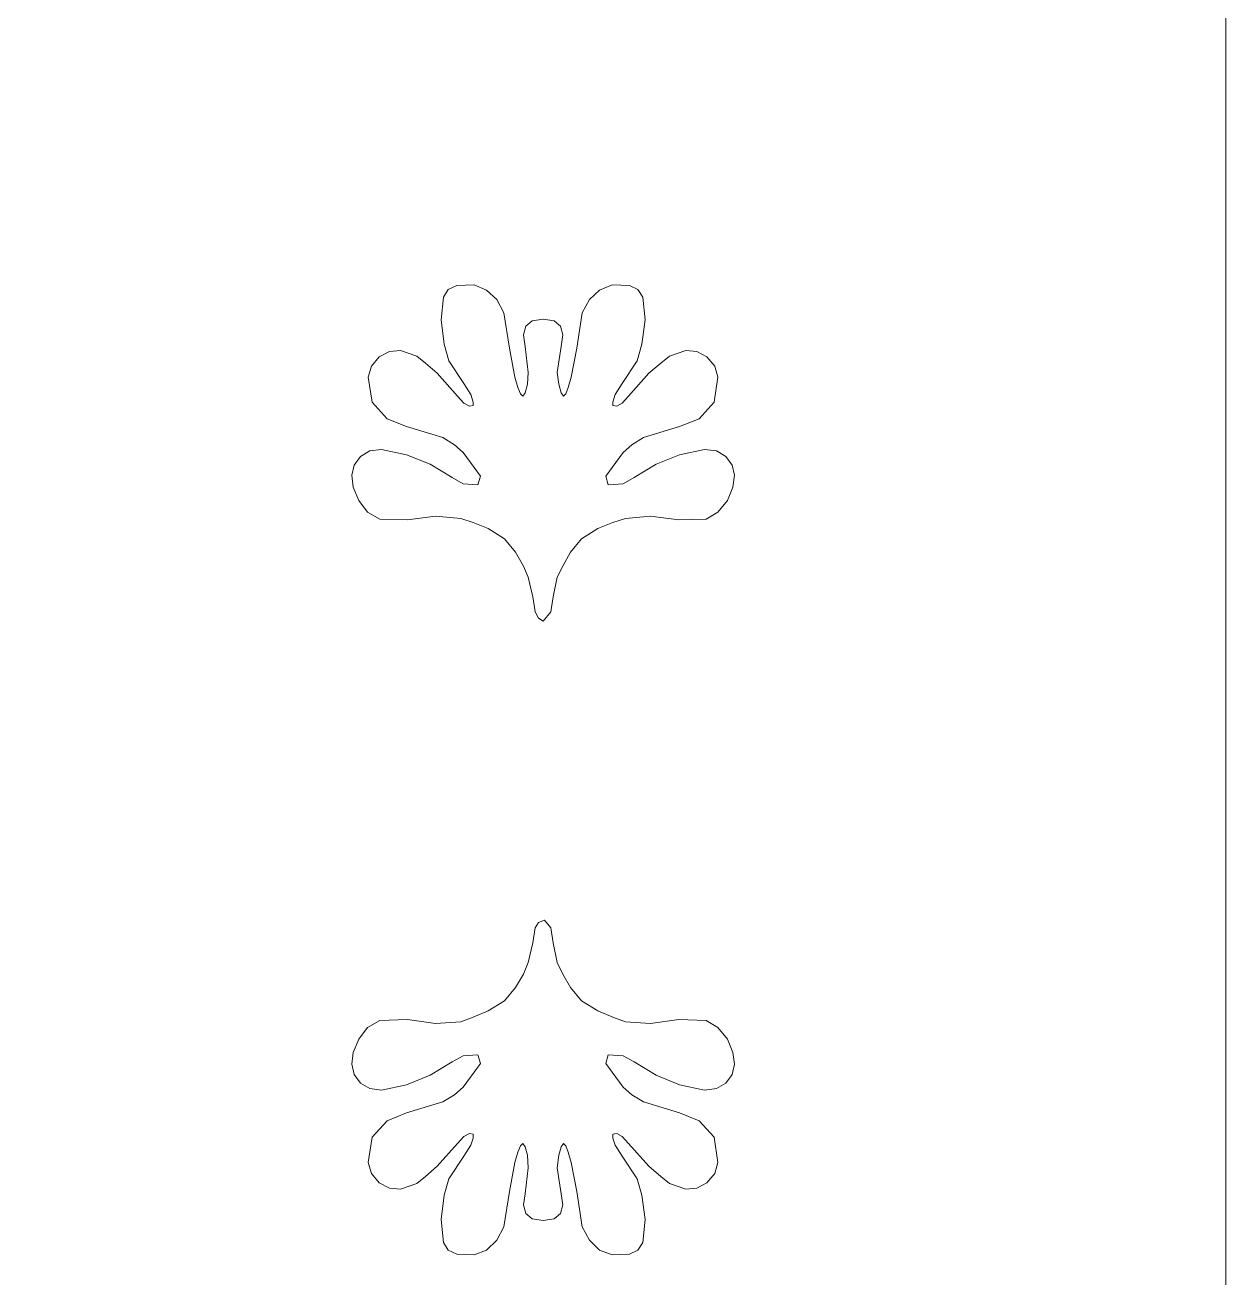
# Model space of a CAD drawing. Header units: centimetres. Extents: x -9.4 to 9.3, y -6 to 11.1.
# Drawn here: x -4.938 to -0.466, y -2.087 to 2.579 of the extents above; entities that cross this region are included whole.
import ezdxf

# ---------------------------------------------------------------- set-up
doc = ezdxf.new("R2010")
doc.units = ezdxf.units.CM
doc.header["$MEASUREMENT"] = 0

msp = doc.modelspace()

# ---------------------------------------------------------------- linework, layer by layer
at = {"lineweight": 9}
for points, knots in [([(-9.4097, -5.99235), (-9.4097, -5.99235), (-9.4097, 11.14986), (-9.4097, 11.14986), (-9.4097, 11.14986), (-9.4097, 11.14986), (-0.46596, 11.14986), (-0.46596, 11.14986), (-0.46596, 11.14986), (-0.46596, 11.14986), (-0.46596, -5.99235), (-0.46596, -5.99235), (-0.46596, -5.99235), (-0.46596, -5.99235), (-9.4097, -5.99235), (-9.4097, -5.99235)], [0, 0, 0, 0, 0.2, 0.2, 0.2, 0.2, 0.4, 0.4, 0.4, 0.4, 0.6, 0.6, 0.6, 0.6, 1, 1, 1, 1]), ([(-2.65832, 1.3287), (-2.65832, 1.3287), (-2.71383, 1.244), (-2.71383, 1.244), (-2.71383, 1.244), (-2.71383, 1.244), (-2.7401, 1.20311), (-2.7401, 1.20311), (-2.7401, 1.20311), (-2.7401, 1.20311), (-2.74886, 1.17391), (-2.74886, 1.17391), (-2.74886, 1.17391), (-2.74886, 1.17391), (-2.74886, 1.16222), (-2.74886, 1.16222), (-2.74886, 1.16222), (-2.74886, 1.16222), (-2.73427, 1.15928), (-2.73427, 1.15928), (-2.73427, 1.15928), (-2.73427, 1.15928), (-2.71383, 1.17097), (-2.71383, 1.17097), (-2.71383, 1.17097), (-2.71383, 1.17097), (-2.69045, 1.19724), (-2.69045, 1.19724), (-2.69045, 1.19724), (-2.69045, 1.19724), (-2.61454, 1.28195), (-2.61454, 1.28195), (-2.61454, 1.28195), (-2.61454, 1.28195), (-2.57072, 1.3199), (-2.57072, 1.3199), (-2.57072, 1.3199), (-2.57072, 1.3199), (-2.53859, 1.34622), (-2.53859, 1.34622), (-2.53859, 1.34622), (-2.53859, 1.34622), (-2.4773, 1.36666), (-2.4773, 1.36666), (-2.4773, 1.36666), (-2.4773, 1.36666), (-2.43641, 1.36373), (-2.43641, 1.36373), (-2.43641, 1.36373), (-2.43641, 1.36373), (-2.39841, 1.34328), (-2.39841, 1.34328), (-2.39841, 1.34328), (-2.39841, 1.34328), (-2.36921, 1.30826), (-2.36921, 1.30826), (-2.36921, 1.30826), (-2.36921, 1.30826), (-2.35753, 1.26733), (-2.35753, 1.26733), (-2.35753, 1.26733), (-2.35753, 1.26733), (-2.37215, 1.17391), (-2.37215, 1.17391), (-2.37215, 1.17391), (-2.37215, 1.17391), (-2.42761, 1.11257), (-2.42761, 1.11257), (-2.42761, 1.11257), (-2.42761, 1.11257), (-2.50064, 1.08333), (-2.50064, 1.08333), (-2.50064, 1.08333), (-2.50064, 1.08333), (-2.63499, 1.04244), (-2.63499, 1.04244), (-2.63499, 1.04244), (-2.63499, 1.04244), (-2.67877, 1.01618), (-2.67877, 1.01618), (-2.67877, 1.01618), (-2.67877, 1.01618), (-2.7109, 0.98698), (-2.7109, 0.98698), (-2.7109, 0.98698), (-2.7109, 0.98698), (-2.75179, 0.93147), (-2.75179, 0.93147), (-2.75179, 0.93147), (-2.75179, 0.93147), (-2.77517, 0.89933), (-2.77517, 0.89933), (-2.77517, 0.89933), (-2.77517, 0.89933), (-2.76641, 0.8672), (-2.76641, 0.8672), (-2.76641, 0.8672), (-2.76641, 0.8672), (-2.7109, 0.87014), (-2.7109, 0.87014), (-2.7109, 0.87014), (-2.7109, 0.87014), (-2.67001, 0.89351), (-2.67001, 0.89351), (-2.67001, 0.89351), (-2.67001, 0.89351), (-2.58823, 0.94315), (-2.58823, 0.94315), (-2.58823, 0.94315), (-2.58823, 0.94315), (-2.50064, 0.97822), (-2.50064, 0.97822), (-2.50064, 0.97822), (-2.50064, 0.97822), (-2.40721, 0.99866), (-2.40721, 0.99866), (-2.40721, 0.99866), (-2.40721, 0.99866), (-2.36339, 0.9928), (-2.36339, 0.9928), (-2.36339, 0.9928), (-2.36339, 0.9928), (-2.32833, 0.97236), (-2.32833, 0.97236), (-2.32833, 0.97236), (-2.32833, 0.97236), (-2.30499, 0.94022), (-2.30499, 0.94022), (-2.30499, 0.94022), (-2.30499, 0.94022), (-2.29624, 0.90227), (-2.29624, 0.90227), (-2.29624, 0.90227), (-2.29624, 0.90227), (-2.30206, 0.85845), (-2.30206, 0.85845), (-2.30206, 0.85845), (-2.30206, 0.85845), (-2.3225, 0.8088), (-2.3225, 0.8088), (-2.3225, 0.8088), (-2.3225, 0.8088), (-2.35753, 0.76498), (-2.35753, 0.76498), (-2.35753, 0.76498), (-2.35753, 0.76498), (-2.40135, 0.73871), (-2.40135, 0.73871), (-2.40135, 0.73871), (-2.40135, 0.73871), (-2.50357, 0.73578), (-2.50357, 0.73578), (-2.50357, 0.73578), (-2.50357, 0.73578), (-2.60868, 0.7504), (-2.60868, 0.7504), (-2.60868, 0.7504), (-2.60868, 0.7504), (-2.70214, 0.7416), (-2.70214, 0.7416), (-2.70214, 0.7416), (-2.70214, 0.7416), (-2.74886, 0.72702), (-2.74886, 0.72702), (-2.74886, 0.72702), (-2.74886, 0.72702), (-2.80437, 0.70365), (-2.80437, 0.70365), (-2.80437, 0.70365), (-2.80437, 0.70365), (-2.8657, 0.66569), (-2.8657, 0.66569), (-2.8657, 0.66569), (-2.8657, 0.66569), (-2.90659, 0.61605), (-2.90659, 0.61605), (-2.90659, 0.61605), (-2.90659, 0.61605), (-2.93579, 0.56347), (-2.93579, 0.56347), (-2.93579, 0.56347), (-2.93579, 0.56347), (-2.95623, 0.52258), (-2.95623, 0.52258), (-2.95623, 0.52258), (-2.95623, 0.52258), (-2.97081, 0.44956), (-2.97081, 0.44956), (-2.97081, 0.44956), (-2.97081, 0.44956), (-2.97956, 0.39405), (-2.97956, 0.39405), (-2.97956, 0.39405), (-2.97956, 0.39405), (-3.00876, 0.35903), (-3.00876, 0.35903), (-3.00876, 0.35903), (-3.00876, 0.35903), (-3.02632, 0.37067), (-3.02632, 0.37067), (-3.02632, 0.37067), (-3.02632, 0.37067), (-3.03796, 0.39405), (-3.03796, 0.39405), (-3.03796, 0.39405), (-3.03796, 0.39405), (-3.04672, 0.44956), (-3.04672, 0.44956), (-3.04672, 0.44956), (-3.04672, 0.44956), (-3.06427, 0.52258), (-3.06427, 0.52258), (-3.06427, 0.52258), (-3.06427, 0.52258), (-3.08179, 0.56347), (-3.08179, 0.56347), (-3.08179, 0.56347), (-3.08179, 0.56347), (-3.11099, 0.61605), (-3.11099, 0.61605), (-3.11099, 0.61605), (-3.11099, 0.61605), (-3.15187, 0.66569), (-3.15187, 0.66569), (-3.15187, 0.66569), (-3.15187, 0.66569), (-3.21321, 0.70365), (-3.21321, 0.70365), (-3.21321, 0.70365), (-3.21321, 0.70365), (-3.26867, 0.72702), (-3.26867, 0.72702), (-3.26867, 0.72702), (-3.26867, 0.72702), (-3.31543, 0.7416), (-3.31543, 0.7416), (-3.31543, 0.7416), (-3.31543, 0.7416), (-3.40885, 0.7504), (-3.40885, 0.7504), (-3.40885, 0.7504), (-3.40885, 0.7504), (-3.514, 0.73578), (-3.514, 0.73578), (-3.514, 0.73578), (-3.514, 0.73578), (-3.61618, 0.73871), (-3.61618, 0.73871), (-3.61618, 0.73871), (-3.61618, 0.73871), (-3.66294, 0.76498), (-3.66294, 0.76498), (-3.66294, 0.76498), (-3.66294, 0.76498), (-3.69507, 0.8088), (-3.69507, 0.8088), (-3.69507, 0.8088), (-3.69507, 0.8088), (-3.71547, 0.85845), (-3.71547, 0.85845), (-3.71547, 0.85845), (-3.71547, 0.85845), (-3.72134, 0.90227), (-3.72134, 0.90227), (-3.72134, 0.90227), (-3.72134, 0.90227), (-3.71258, 0.94022), (-3.71258, 0.94022), (-3.71258, 0.94022), (-3.71258, 0.94022), (-3.6892, 0.97236), (-3.6892, 0.97236), (-3.6892, 0.97236), (-3.6892, 0.97236), (-3.65418, 0.9928), (-3.65418, 0.9928), (-3.65418, 0.9928), (-3.65418, 0.9928), (-3.61036, 0.99866), (-3.61036, 0.99866), (-3.61036, 0.99866), (-3.61036, 0.99866), (-3.51689, 0.97822), (-3.51689, 0.97822), (-3.51689, 0.97822), (-3.51689, 0.97822), (-3.42929, 0.94315), (-3.42929, 0.94315), (-3.42929, 0.94315), (-3.42929, 0.94315), (-3.34752, 0.89351), (-3.34752, 0.89351), (-3.34752, 0.89351), (-3.34752, 0.89351), (-3.30663, 0.87014), (-3.30663, 0.87014), (-3.30663, 0.87014), (-3.30663, 0.87014), (-3.25116, 0.8672), (-3.25116, 0.8672), (-3.25116, 0.8672), (-3.25116, 0.8672), (-3.24241, 0.89933), (-3.24241, 0.89933), (-3.24241, 0.89933), (-3.24241, 0.89933), (-3.26578, 0.93147), (-3.26578, 0.93147), (-3.26578, 0.93147), (-3.26578, 0.93147), (-3.30663, 0.98698), (-3.30663, 0.98698), (-3.30663, 0.98698), (-3.30663, 0.98698), (-3.33876, 1.01618), (-3.33876, 1.01618), (-3.33876, 1.01618), (-3.33876, 1.01618), (-3.38258, 1.04244), (-3.38258, 1.04244), (-3.38258, 1.04244), (-3.38258, 1.04244), (-3.51689, 1.08333), (-3.51689, 1.08333), (-3.51689, 1.08333), (-3.51689, 1.08333), (-3.58991, 1.11257), (-3.58991, 1.11257), (-3.58991, 1.11257), (-3.58991, 1.11257), (-3.64542, 1.17391), (-3.64542, 1.17391), (-3.64542, 1.17391), (-3.64542, 1.17391), (-3.66, 1.26733), (-3.66, 1.26733), (-3.66, 1.26733), (-3.66, 1.26733), (-3.64831, 1.30826), (-3.64831, 1.30826), (-3.64831, 1.30826), (-3.64831, 1.30826), (-3.61911, 1.34328), (-3.61911, 1.34328), (-3.61911, 1.34328), (-3.61911, 1.34328), (-3.58116, 1.36373), (-3.58116, 1.36373), (-3.58116, 1.36373), (-3.58116, 1.36373), (-3.54027, 1.36666), (-3.54027, 1.36666), (-3.54027, 1.36666), (-3.54027, 1.36666), (-3.47894, 1.34622), (-3.47894, 1.34622), (-3.47894, 1.34622), (-3.47894, 1.34622), (-3.4468, 1.3199), (-3.4468, 1.3199), (-3.4468, 1.3199), (-3.4468, 1.3199), (-3.40303, 1.28195), (-3.40303, 1.28195), (-3.40303, 1.28195), (-3.40303, 1.28195), (-3.32707, 1.19724), (-3.32707, 1.19724), (-3.32707, 1.19724), (-3.32707, 1.19724), (-3.30374, 1.17097), (-3.30374, 1.17097), (-3.30374, 1.17097), (-3.30374, 1.17097), (-3.28329, 1.15928), (-3.28329, 1.15928), (-3.28329, 1.15928), (-3.28329, 1.15928), (-3.26867, 1.16222), (-3.26867, 1.16222), (-3.26867, 1.16222), (-3.26867, 1.16222), (-3.26867, 1.17391), (-3.26867, 1.17391), (-3.26867, 1.17391), (-3.26867, 1.17391), (-3.27743, 1.20311), (-3.27743, 1.20311), (-3.27743, 1.20311), (-3.27743, 1.20311), (-3.30374, 1.244), (-3.30374, 1.244), (-3.30374, 1.244), (-3.30374, 1.244), (-3.35921, 1.3287), (-3.35921, 1.3287), (-3.35921, 1.3287), (-3.35921, 1.3287), (-3.37672, 1.39004), (-3.37672, 1.39004), (-3.37672, 1.39004), (-3.37672, 1.39004), (-3.38841, 1.48057), (-3.38841, 1.48057), (-3.38841, 1.48057), (-3.38841, 1.48057), (-3.37965, 1.56528), (-3.37965, 1.56528), (-3.37965, 1.56528), (-3.37965, 1.56528), (-3.36214, 1.59448), (-3.36214, 1.59448), (-3.36214, 1.59448), (-3.36214, 1.59448), (-3.33001, 1.60906), (-3.33001, 1.60906), (-3.33001, 1.60906), (-3.33001, 1.60906), (-3.26578, 1.61199), (-3.26578, 1.61199), (-3.26578, 1.61199), (-3.26578, 1.61199), (-3.21903, 1.59155), (-3.21903, 1.59155), (-3.21903, 1.59155), (-3.21903, 1.59155), (-3.18107, 1.55648), (-3.18107, 1.55648), (-3.18107, 1.55648), (-3.18107, 1.55648), (-3.15481, 1.50684), (-3.15481, 1.50684), (-3.15481, 1.50684), (-3.15481, 1.50684), (-3.13436, 1.37542), (-3.13436, 1.37542), (-3.13436, 1.37542), (-3.13436, 1.37542), (-3.11392, 1.26733), (-3.11392, 1.26733), (-3.11392, 1.26733), (-3.11392, 1.26733), (-3.10223, 1.22937), (-3.10223, 1.22937), (-3.10223, 1.22937), (-3.10223, 1.22937), (-3.09347, 1.206), (-3.09347, 1.206), (-3.09347, 1.206), (-3.09347, 1.206), (-3.08471, 1.19724), (-3.08471, 1.19724), (-3.08471, 1.19724), (-3.08471, 1.19724), (-3.07596, 1.20893), (-3.07596, 1.20893), (-3.07596, 1.20893), (-3.07596, 1.20893), (-3.06716, 1.24106), (-3.06716, 1.24106), (-3.06716, 1.24106), (-3.06716, 1.24106), (-3.06427, 1.28488), (-3.06427, 1.28488), (-3.06427, 1.28488), (-3.06427, 1.28488), (-3.07596, 1.38124), (-3.07596, 1.38124), (-3.07596, 1.38124), (-3.07596, 1.38124), (-3.08179, 1.42506), (-3.08179, 1.42506), (-3.08179, 1.42506), (-3.08179, 1.42506), (-3.07303, 1.45719), (-3.07303, 1.45719), (-3.07303, 1.45719), (-3.07303, 1.45719), (-3.04965, 1.47764), (-3.04965, 1.47764), (-3.04965, 1.47764), (-3.04965, 1.47764), (-3.00876, 1.4835), (-3.00876, 1.4835), (-3.00876, 1.4835), (-3.00876, 1.4835), (-2.96788, 1.47764), (-2.96788, 1.47764), (-2.96788, 1.47764), (-2.96788, 1.47764), (-2.94454, 1.45719), (-2.94454, 1.45719), (-2.94454, 1.45719), (-2.94454, 1.45719), (-2.93579, 1.42506), (-2.93579, 1.42506), (-2.93579, 1.42506), (-2.93579, 1.42506), (-2.94161, 1.38124), (-2.94161, 1.38124), (-2.94161, 1.38124), (-2.94161, 1.38124), (-2.95623, 1.28488), (-2.95623, 1.28488), (-2.95623, 1.28488), (-2.95623, 1.28488), (-2.95036, 1.24106), (-2.95036, 1.24106), (-2.95036, 1.24106), (-2.95036, 1.24106), (-2.94161, 1.20893), (-2.94161, 1.20893), (-2.94161, 1.20893), (-2.94161, 1.20893), (-2.93285, 1.19724), (-2.93285, 1.19724), (-2.93285, 1.19724), (-2.93285, 1.19724), (-2.9241, 1.206), (-2.9241, 1.206), (-2.9241, 1.206), (-2.9241, 1.206), (-2.91534, 1.22937), (-2.91534, 1.22937), (-2.91534, 1.22937), (-2.91534, 1.22937), (-2.90365, 1.26733), (-2.90365, 1.26733), (-2.90365, 1.26733), (-2.90365, 1.26733), (-2.88321, 1.37542), (-2.88321, 1.37542), (-2.88321, 1.37542), (-2.88321, 1.37542), (-2.86277, 1.50684), (-2.86277, 1.50684), (-2.86277, 1.50684), (-2.86277, 1.50684), (-2.8365, 1.55648), (-2.8365, 1.55648), (-2.8365, 1.55648), (-2.8365, 1.55648), (-2.7985, 1.59155), (-2.7985, 1.59155), (-2.7985, 1.59155), (-2.7985, 1.59155), (-2.75179, 1.61199), (-2.75179, 1.61199), (-2.75179, 1.61199), (-2.75179, 1.61199), (-2.68752, 1.60906), (-2.68752, 1.60906), (-2.68752, 1.60906), (-2.68752, 1.60906), (-2.65543, 1.59448), (-2.65543, 1.59448), (-2.65543, 1.59448), (-2.65543, 1.59448), (-2.63788, 1.56528), (-2.63788, 1.56528), (-2.63788, 1.56528), (-2.63788, 1.56528), (-2.62912, 1.48057), (-2.62912, 1.48057), (-2.62912, 1.48057), (-2.62912, 1.48057), (-2.64081, 1.39004), (-2.64081, 1.39004), (-2.64081, 1.39004), (-2.64081, 1.39004), (-2.65832, 1.3287), (-2.65832, 1.3287)], [0, 0, 0, 0, 0.0069444, 0.0069444, 0.0069444, 0.0069444, 0.0138889, 0.0138889, 0.0138889, 0.0138889, 0.0208333, 0.0208333, 0.0208333, 0.0208333, 0.0277778, 0.0277778, 0.0277778, 0.0277778, 0.0347222, 0.0347222, 0.0347222, 0.0347222, 0.0416667, 0.0416667, 0.0416667, 0.0416667, 0.0486111, 0.0486111, 0.0486111, 0.0486111, 0.0555556, 0.0555556, 0.0555556, 0.0555556, 0.0625, 0.0625, 0.0625, 0.0625, 0.0694444, 0.0694444, 0.0694444, 0.0694444, 0.0763889, 0.0763889, 0.0763889, 0.0763889, 0.0833333, 0.0833333, 0.0833333, 0.0833333, 0.0902778, 0.0902778, 0.0902778, 0.0902778, 0.0972222, 0.0972222, 0.0972222, 0.0972222, 0.1041667, 0.1041667, 0.1041667, 0.1041667, 0.1111111, 0.1111111, 0.1111111, 0.1111111, 0.1180556, 0.1180556, 0.1180556, 0.1180556, 0.125, 0.125, 0.125, 0.125, 0.1319444, 0.1319444, 0.1319444, 0.1319444, 0.1388889, 0.1388889, 0.1388889, 0.1388889, 0.1458333, 0.1458333, 0.1458333, 0.1458333, 0.1527778, 0.1527778, 0.1527778, 0.1527778, 0.1597222, 0.1597222, 0.1597222, 0.1597222, 0.1666667, 0.1666667, 0.1666667, 0.1666667, 0.1736111, 0.1736111, 0.1736111, 0.1736111, 0.1805556, 0.1805556, 0.1805556, 0.1805556, 0.1875, 0.1875, 0.1875, 0.1875, 0.1944444, 0.1944444, 0.1944444, 0.1944444, 0.2013889, 0.2013889, 0.2013889, 0.2013889, 0.2083333, 0.2083333, 0.2083333, 0.2083333, 0.2152778, 0.2152778, 0.2152778, 0.2152778, 0.2222222, 0.2222222, 0.2222222, 0.2222222, 0.2291667, 0.2291667, 0.2291667, 0.2291667, 0.2361111, 0.2361111, 0.2361111, 0.2361111, 0.2430556, 0.2430556, 0.2430556, 0.2430556, 0.25, 0.25, 0.25, 0.25, 0.2569444, 0.2569444, 0.2569444, 0.2569444, 0.2638889, 0.2638889, 0.2638889, 0.2638889, 0.2708333, 0.2708333, 0.2708333, 0.2708333, 0.2777778, 0.2777778, 0.2777778, 0.2777778, 0.2847222, 0.2847222, 0.2847222, 0.2847222, 0.2916667, 0.2916667, 0.2916667, 0.2916667, 0.2986111, 0.2986111, 0.2986111, 0.2986111, 0.3055556, 0.3055556, 0.3055556, 0.3055556, 0.3125, 0.3125, 0.3125, 0.3125, 0.3194444, 0.3194444, 0.3194444, 0.3194444, 0.3263889, 0.3263889, 0.3263889, 0.3263889, 0.3333333, 0.3333333, 0.3333333, 0.3333333, 0.3402778, 0.3402778, 0.3402778, 0.3402778, 0.3472222, 0.3472222, 0.3472222, 0.3472222, 0.3541667, 0.3541667, 0.3541667, 0.3541667, 0.3611111, 0.3611111, 0.3611111, 0.3611111, 0.3680556, 0.3680556, 0.3680556, 0.3680556, 0.375, 0.375, 0.375, 0.375, 0.3819444, 0.3819444, 0.3819444, 0.3819444, 0.3888889, 0.3888889, 0.3888889, 0.3888889, 0.3958333, 0.3958333, 0.3958333, 0.3958333, 0.4027778, 0.4027778, 0.4027778, 0.4027778, 0.4097222, 0.4097222, 0.4097222, 0.4097222, 0.4166667, 0.4166667, 0.4166667, 0.4166667, 0.4236111, 0.4236111, 0.4236111, 0.4236111, 0.4305556, 0.4305556, 0.4305556, 0.4305556, 0.4375, 0.4375, 0.4375, 0.4375, 0.4444444, 0.4444444, 0.4444444, 0.4444444, 0.4513889, 0.4513889, 0.4513889, 0.4513889, 0.4583333, 0.4583333, 0.4583333, 0.4583333, 0.4652778, 0.4652778, 0.4652778, 0.4652778, 0.4722222, 0.4722222, 0.4722222, 0.4722222, 0.4791667, 0.4791667, 0.4791667, 0.4791667, 0.4861111, 0.4861111, 0.4861111, 0.4861111, 0.4930556, 0.4930556, 0.4930556, 0.4930556, 0.5, 0.5, 0.5, 0.5, 0.5069444, 0.5069444, 0.5069444, 0.5069444, 0.5138889, 0.5138889, 0.5138889, 0.5138889, 0.5208333, 0.5208333, 0.5208333, 0.5208333, 0.5277778, 0.5277778, 0.5277778, 0.5277778, 0.5347222, 0.5347222, 0.5347222, 0.5347222, 0.5416667, 0.5416667, 0.5416667, 0.5416667, 0.5486111, 0.5486111, 0.5486111, 0.5486111, 0.5555556, 0.5555556, 0.5555556, 0.5555556, 0.5625, 0.5625, 0.5625, 0.5625, 0.5694444, 0.5694444, 0.5694444, 0.5694444, 0.5763889, 0.5763889, 0.5763889, 0.5763889, 0.5833333, 0.5833333, 0.5833333, 0.5833333, 0.5902778, 0.5902778, 0.5902778, 0.5902778, 0.5972222, 0.5972222, 0.5972222, 0.5972222, 0.6041667, 0.6041667, 0.6041667, 0.6041667, 0.6111111, 0.6111111, 0.6111111, 0.6111111, 0.6180556, 0.6180556, 0.6180556, 0.6180556, 0.625, 0.625, 0.625, 0.625, 0.6319444, 0.6319444, 0.6319444, 0.6319444, 0.6388889, 0.6388889, 0.6388889, 0.6388889, 0.6458333, 0.6458333, 0.6458333, 0.6458333, 0.6527778, 0.6527778, 0.6527778, 0.6527778, 0.6597222, 0.6597222, 0.6597222, 0.6597222, 0.6666667, 0.6666667, 0.6666667, 0.6666667, 0.6736111, 0.6736111, 0.6736111, 0.6736111, 0.6805556, 0.6805556, 0.6805556, 0.6805556, 0.6875, 0.6875, 0.6875, 0.6875, 0.6944444, 0.6944444, 0.6944444, 0.6944444, 0.7013889, 0.7013889, 0.7013889, 0.7013889, 0.7083333, 0.7083333, 0.7083333, 0.7083333, 0.7152778, 0.7152778, 0.7152778, 0.7152778, 0.7222222, 0.7222222, 0.7222222, 0.7222222, 0.7291667, 0.7291667, 0.7291667, 0.7291667, 0.7361111, 0.7361111, 0.7361111, 0.7361111, 0.7430556, 0.7430556, 0.7430556, 0.7430556, 0.75, 0.75, 0.75, 0.75, 0.7569444, 0.7569444, 0.7569444, 0.7569444, 0.7638889, 0.7638889, 0.7638889, 0.7638889, 0.7708333, 0.7708333, 0.7708333, 0.7708333, 0.7777778, 0.7777778, 0.7777778, 0.7777778, 0.7847222, 0.7847222, 0.7847222, 0.7847222, 0.7916667, 0.7916667, 0.7916667, 0.7916667, 0.7986111, 0.7986111, 0.7986111, 0.7986111, 0.8055556, 0.8055556, 0.8055556, 0.8055556, 0.8125, 0.8125, 0.8125, 0.8125, 0.8194444, 0.8194444, 0.8194444, 0.8194444, 0.8263889, 0.8263889, 0.8263889, 0.8263889, 0.8333333, 0.8333333, 0.8333333, 0.8333333, 0.8402778, 0.8402778, 0.8402778, 0.8402778, 0.8472222, 0.8472222, 0.8472222, 0.8472222, 0.8541667, 0.8541667, 0.8541667, 0.8541667, 0.8611111, 0.8611111, 0.8611111, 0.8611111, 0.8680556, 0.8680556, 0.8680556, 0.8680556, 0.875, 0.875, 0.875, 0.875, 0.8819444, 0.8819444, 0.8819444, 0.8819444, 0.8888889, 0.8888889, 0.8888889, 0.8888889, 0.8958333, 0.8958333, 0.8958333, 0.8958333, 0.9027778, 0.9027778, 0.9027778, 0.9027778, 0.9097222, 0.9097222, 0.9097222, 0.9097222, 0.9166667, 0.9166667, 0.9166667, 0.9166667, 0.9236111, 0.9236111, 0.9236111, 0.9236111, 0.9305556, 0.9305556, 0.9305556, 0.9305556, 0.9375, 0.9375, 0.9375, 0.9375, 0.9444444, 0.9444444, 0.9444444, 0.9444444, 0.9513889, 0.9513889, 0.9513889, 0.9513889, 0.9583333, 0.9583333, 0.9583333, 0.9583333, 0.9652778, 0.9652778, 0.9652778, 0.9652778, 0.9722222, 0.9722222, 0.9722222, 0.9722222, 0.9791667, 0.9791667, 0.9791667, 0.9791667, 0.9861111, 0.9861111, 0.9861111, 0.9861111, 1, 1, 1, 1]), ([(-2.80437, -1.0926), (-2.80437, -1.0926), (-2.8657, -1.0546), (-2.8657, -1.0546), (-2.8657, -1.0546), (-2.8657, -1.0546), (-2.90659, -1.00495), (-2.90659, -1.00495), (-2.90659, -1.00495), (-2.90659, -1.00495), (-2.93579, -0.95531), (-2.93579, -0.95531), (-2.93579, -0.95531), (-2.93579, -0.95531), (-2.95623, -0.91149), (-2.95623, -0.91149), (-2.95623, -0.91149), (-2.95623, -0.91149), (-2.97081, -0.83847), (-2.97081, -0.83847), (-2.97081, -0.83847), (-2.97081, -0.83847), (-2.97956, -0.783), (-2.97956, -0.783), (-2.97956, -0.783), (-2.97956, -0.783), (-3.00294, -0.7538), (-3.00294, -0.7538), (-3.00294, -0.7538), (-3.00294, -0.7538), (-3.02632, -0.76255), (-3.02632, -0.76255), (-3.02632, -0.76255), (-3.02632, -0.76255), (-3.03796, -0.783), (-3.03796, -0.783), (-3.03796, -0.783), (-3.03796, -0.783), (-3.04672, -0.83847), (-3.04672, -0.83847), (-3.04672, -0.83847), (-3.04672, -0.83847), (-3.06427, -0.91149), (-3.06427, -0.91149), (-3.06427, -0.91149), (-3.06427, -0.91149), (-3.08179, -0.95531), (-3.08179, -0.95531), (-3.08179, -0.95531), (-3.08179, -0.95531), (-3.11099, -1.00495), (-3.11099, -1.00495), (-3.11099, -1.00495), (-3.11099, -1.00495), (-3.15187, -1.0546), (-3.15187, -1.0546), (-3.15187, -1.0546), (-3.15187, -1.0546), (-3.21321, -1.0926), (-3.21321, -1.0926), (-3.21321, -1.0926), (-3.21321, -1.0926), (-3.26867, -1.11593), (-3.26867, -1.11593), (-3.26867, -1.11593), (-3.26867, -1.11593), (-3.31543, -1.13348), (-3.31543, -1.13348), (-3.31543, -1.13348), (-3.31543, -1.13348), (-3.40885, -1.13931), (-3.40885, -1.13931), (-3.40885, -1.13931), (-3.40885, -1.13931), (-3.514, -1.12473), (-3.514, -1.12473), (-3.514, -1.12473), (-3.514, -1.12473), (-3.61618, -1.12762), (-3.61618, -1.12762), (-3.61618, -1.12762), (-3.61618, -1.12762), (-3.66294, -1.15393), (-3.66294, -1.15393), (-3.66294, -1.15393), (-3.66294, -1.15393), (-3.69507, -1.19771), (-3.69507, -1.19771), (-3.69507, -1.19771), (-3.69507, -1.19771), (-3.71547, -1.2474), (-3.71547, -1.2474), (-3.71547, -1.2474), (-3.71547, -1.2474), (-3.72134, -1.29117), (-3.72134, -1.29117), (-3.72134, -1.29117), (-3.72134, -1.29117), (-3.71258, -1.32917), (-3.71258, -1.32917), (-3.71258, -1.32917), (-3.71258, -1.32917), (-3.6892, -1.36131), (-3.6892, -1.36131), (-3.6892, -1.36131), (-3.6892, -1.36131), (-3.65418, -1.38175), (-3.65418, -1.38175), (-3.65418, -1.38175), (-3.65418, -1.38175), (-3.61036, -1.38757), (-3.61036, -1.38757), (-3.61036, -1.38757), (-3.61036, -1.38757), (-3.51689, -1.36713), (-3.51689, -1.36713), (-3.51689, -1.36713), (-3.51689, -1.36713), (-3.42929, -1.33206), (-3.42929, -1.33206), (-3.42929, -1.33206), (-3.42929, -1.33206), (-3.34752, -1.28242), (-3.34752, -1.28242), (-3.34752, -1.28242), (-3.34752, -1.28242), (-3.30663, -1.25908), (-3.30663, -1.25908), (-3.30663, -1.25908), (-3.30663, -1.25908), (-3.25116, -1.25615), (-3.25116, -1.25615), (-3.25116, -1.25615), (-3.25116, -1.25615), (-3.24241, -1.28828), (-3.24241, -1.28828), (-3.24241, -1.28828), (-3.24241, -1.28828), (-3.26578, -1.32042), (-3.26578, -1.32042), (-3.26578, -1.32042), (-3.26578, -1.32042), (-3.30663, -1.37588), (-3.30663, -1.37588), (-3.30663, -1.37588), (-3.30663, -1.37588), (-3.33876, -1.40508), (-3.33876, -1.40508), (-3.33876, -1.40508), (-3.33876, -1.40508), (-3.38258, -1.43139), (-3.38258, -1.43139), (-3.38258, -1.43139), (-3.38258, -1.43139), (-3.51689, -1.47228), (-3.51689, -1.47228), (-3.51689, -1.47228), (-3.51689, -1.47228), (-3.58991, -1.50148), (-3.58991, -1.50148), (-3.58991, -1.50148), (-3.58991, -1.50148), (-3.64542, -1.56281), (-3.64542, -1.56281), (-3.64542, -1.56281), (-3.64542, -1.56281), (-3.66, -1.65628), (-3.66, -1.65628), (-3.66, -1.65628), (-3.66, -1.65628), (-3.64831, -1.69717), (-3.64831, -1.69717), (-3.64831, -1.69717), (-3.64831, -1.69717), (-3.61911, -1.73223), (-3.61911, -1.73223), (-3.61911, -1.73223), (-3.61911, -1.73223), (-3.58116, -1.75268), (-3.58116, -1.75268), (-3.58116, -1.75268), (-3.58116, -1.75268), (-3.54027, -1.75557), (-3.54027, -1.75557), (-3.54027, -1.75557), (-3.54027, -1.75557), (-3.47894, -1.73512), (-3.47894, -1.73512), (-3.47894, -1.73512), (-3.47894, -1.73512), (-3.4468, -1.70885), (-3.4468, -1.70885), (-3.4468, -1.70885), (-3.4468, -1.70885), (-3.40303, -1.6709), (-3.40303, -1.6709), (-3.40303, -1.6709), (-3.40303, -1.6709), (-3.32707, -1.58619), (-3.32707, -1.58619), (-3.32707, -1.58619), (-3.32707, -1.58619), (-3.30374, -1.55988), (-3.30374, -1.55988), (-3.30374, -1.55988), (-3.30374, -1.55988), (-3.28329, -1.54819), (-3.28329, -1.54819), (-3.28329, -1.54819), (-3.28329, -1.54819), (-3.26867, -1.55112), (-3.26867, -1.55112), (-3.26867, -1.55112), (-3.26867, -1.55112), (-3.26867, -1.56575), (-3.26867, -1.56575), (-3.26867, -1.56575), (-3.26867, -1.56575), (-3.27743, -1.59201), (-3.27743, -1.59201), (-3.27743, -1.59201), (-3.27743, -1.59201), (-3.30374, -1.6329), (-3.30374, -1.6329), (-3.30374, -1.6329), (-3.30374, -1.6329), (-3.35921, -1.71761), (-3.35921, -1.71761), (-3.35921, -1.71761), (-3.35921, -1.71761), (-3.37672, -1.77894), (-3.37672, -1.77894), (-3.37672, -1.77894), (-3.37672, -1.77894), (-3.38841, -1.86948), (-3.38841, -1.86948), (-3.38841, -1.86948), (-3.38841, -1.86948), (-3.37965, -1.95419), (-3.37965, -1.95419), (-3.37965, -1.95419), (-3.37965, -1.95419), (-3.36214, -1.98339), (-3.36214, -1.98339), (-3.36214, -1.98339), (-3.36214, -1.98339), (-3.33001, -1.99801), (-3.33001, -1.99801), (-3.33001, -1.99801), (-3.33001, -1.99801), (-3.26578, -2.00094), (-3.26578, -2.00094), (-3.26578, -2.00094), (-3.26578, -2.00094), (-3.21903, -1.98339), (-3.21903, -1.98339), (-3.21903, -1.98339), (-3.21903, -1.98339), (-3.18107, -1.94543), (-3.18107, -1.94543), (-3.18107, -1.94543), (-3.18107, -1.94543), (-3.15481, -1.89579), (-3.15481, -1.89579), (-3.15481, -1.89579), (-3.15481, -1.89579), (-3.13436, -1.76436), (-3.13436, -1.76436), (-3.13436, -1.76436), (-3.13436, -1.76436), (-3.11392, -1.65628), (-3.11392, -1.65628), (-3.11392, -1.65628), (-3.11392, -1.65628), (-3.10223, -1.61832), (-3.10223, -1.61832), (-3.10223, -1.61832), (-3.10223, -1.61832), (-3.09347, -1.59494), (-3.09347, -1.59494), (-3.09347, -1.59494), (-3.09347, -1.59494), (-3.08471, -1.58619), (-3.08471, -1.58619), (-3.08471, -1.58619), (-3.08471, -1.58619), (-3.07596, -1.59788), (-3.07596, -1.59788), (-3.07596, -1.59788), (-3.07596, -1.59788), (-3.06716, -1.63001), (-3.06716, -1.63001), (-3.06716, -1.63001), (-3.06716, -1.63001), (-3.06427, -1.67672), (-3.06427, -1.67672), (-3.06427, -1.67672), (-3.06427, -1.67672), (-3.07596, -1.77312), (-3.07596, -1.77312), (-3.07596, -1.77312), (-3.07596, -1.77312), (-3.08179, -1.81401), (-3.08179, -1.81401), (-3.08179, -1.81401), (-3.08179, -1.81401), (-3.07303, -1.84614), (-3.07303, -1.84614), (-3.07303, -1.84614), (-3.07303, -1.84614), (-3.04965, -1.86658), (-3.04965, -1.86658), (-3.04965, -1.86658), (-3.04965, -1.86658), (-3.00876, -1.87241), (-3.00876, -1.87241), (-3.00876, -1.87241), (-3.00876, -1.87241), (-2.96788, -1.86658), (-2.96788, -1.86658), (-2.96788, -1.86658), (-2.96788, -1.86658), (-2.94454, -1.84614), (-2.94454, -1.84614), (-2.94454, -1.84614), (-2.94454, -1.84614), (-2.93579, -1.81401), (-2.93579, -1.81401), (-2.93579, -1.81401), (-2.93579, -1.81401), (-2.94161, -1.77312), (-2.94161, -1.77312), (-2.94161, -1.77312), (-2.94161, -1.77312), (-2.95623, -1.67672), (-2.95623, -1.67672), (-2.95623, -1.67672), (-2.95623, -1.67672), (-2.95036, -1.63001), (-2.95036, -1.63001), (-2.95036, -1.63001), (-2.95036, -1.63001), (-2.94161, -1.59788), (-2.94161, -1.59788), (-2.94161, -1.59788), (-2.94161, -1.59788), (-2.93285, -1.58619), (-2.93285, -1.58619), (-2.93285, -1.58619), (-2.93285, -1.58619), (-2.9241, -1.59494), (-2.9241, -1.59494), (-2.9241, -1.59494), (-2.9241, -1.59494), (-2.91534, -1.61832), (-2.91534, -1.61832), (-2.91534, -1.61832), (-2.91534, -1.61832), (-2.90365, -1.65628), (-2.90365, -1.65628), (-2.90365, -1.65628), (-2.90365, -1.65628), (-2.88321, -1.76436), (-2.88321, -1.76436), (-2.88321, -1.76436), (-2.88321, -1.76436), (-2.86277, -1.89579), (-2.86277, -1.89579), (-2.86277, -1.89579), (-2.86277, -1.89579), (-2.8365, -1.94543), (-2.8365, -1.94543), (-2.8365, -1.94543), (-2.8365, -1.94543), (-2.7985, -1.98339), (-2.7985, -1.98339), (-2.7985, -1.98339), (-2.7985, -1.98339), (-2.75179, -2.00094), (-2.75179, -2.00094), (-2.75179, -2.00094), (-2.75179, -2.00094), (-2.68752, -1.99801), (-2.68752, -1.99801), (-2.68752, -1.99801), (-2.68752, -1.99801), (-2.65543, -1.98339), (-2.65543, -1.98339), (-2.65543, -1.98339), (-2.65543, -1.98339), (-2.63788, -1.95419), (-2.63788, -1.95419), (-2.63788, -1.95419), (-2.63788, -1.95419), (-2.62912, -1.86948), (-2.62912, -1.86948), (-2.62912, -1.86948), (-2.62912, -1.86948), (-2.64081, -1.77894), (-2.64081, -1.77894), (-2.64081, -1.77894), (-2.64081, -1.77894), (-2.65832, -1.71761), (-2.65832, -1.71761), (-2.65832, -1.71761), (-2.65832, -1.71761), (-2.71383, -1.6329), (-2.71383, -1.6329), (-2.71383, -1.6329), (-2.71383, -1.6329), (-2.7401, -1.59201), (-2.7401, -1.59201), (-2.7401, -1.59201), (-2.7401, -1.59201), (-2.74886, -1.56575), (-2.74886, -1.56575), (-2.74886, -1.56575), (-2.74886, -1.56575), (-2.74886, -1.55112), (-2.74886, -1.55112), (-2.74886, -1.55112), (-2.74886, -1.55112), (-2.73427, -1.54819), (-2.73427, -1.54819), (-2.73427, -1.54819), (-2.73427, -1.54819), (-2.71383, -1.55988), (-2.71383, -1.55988), (-2.71383, -1.55988), (-2.71383, -1.55988), (-2.69045, -1.58619), (-2.69045, -1.58619), (-2.69045, -1.58619), (-2.69045, -1.58619), (-2.61454, -1.6709), (-2.61454, -1.6709), (-2.61454, -1.6709), (-2.61454, -1.6709), (-2.57072, -1.70885), (-2.57072, -1.70885), (-2.57072, -1.70885), (-2.57072, -1.70885), (-2.53859, -1.73512), (-2.53859, -1.73512), (-2.53859, -1.73512), (-2.53859, -1.73512), (-2.4773, -1.75557), (-2.4773, -1.75557), (-2.4773, -1.75557), (-2.4773, -1.75557), (-2.43641, -1.75268), (-2.43641, -1.75268), (-2.43641, -1.75268), (-2.43641, -1.75268), (-2.39841, -1.73223), (-2.39841, -1.73223), (-2.39841, -1.73223), (-2.39841, -1.73223), (-2.36921, -1.69717), (-2.36921, -1.69717), (-2.36921, -1.69717), (-2.36921, -1.69717), (-2.35753, -1.65628), (-2.35753, -1.65628), (-2.35753, -1.65628), (-2.35753, -1.65628), (-2.37215, -1.56281), (-2.37215, -1.56281), (-2.37215, -1.56281), (-2.37215, -1.56281), (-2.42761, -1.50148), (-2.42761, -1.50148), (-2.42761, -1.50148), (-2.42761, -1.50148), (-2.50064, -1.47228), (-2.50064, -1.47228), (-2.50064, -1.47228), (-2.50064, -1.47228), (-2.63499, -1.43139), (-2.63499, -1.43139), (-2.63499, -1.43139), (-2.63499, -1.43139), (-2.67877, -1.40508), (-2.67877, -1.40508), (-2.67877, -1.40508), (-2.67877, -1.40508), (-2.7109, -1.37588), (-2.7109, -1.37588), (-2.7109, -1.37588), (-2.7109, -1.37588), (-2.75179, -1.32042), (-2.75179, -1.32042), (-2.75179, -1.32042), (-2.75179, -1.32042), (-2.77517, -1.28828), (-2.77517, -1.28828), (-2.77517, -1.28828), (-2.77517, -1.28828), (-2.76641, -1.25615), (-2.76641, -1.25615), (-2.76641, -1.25615), (-2.76641, -1.25615), (-2.7109, -1.25908), (-2.7109, -1.25908), (-2.7109, -1.25908), (-2.7109, -1.25908), (-2.67001, -1.28242), (-2.67001, -1.28242), (-2.67001, -1.28242), (-2.67001, -1.28242), (-2.58823, -1.33206), (-2.58823, -1.33206), (-2.58823, -1.33206), (-2.58823, -1.33206), (-2.50064, -1.36713), (-2.50064, -1.36713), (-2.50064, -1.36713), (-2.50064, -1.36713), (-2.40721, -1.38757), (-2.40721, -1.38757), (-2.40721, -1.38757), (-2.40721, -1.38757), (-2.36339, -1.38175), (-2.36339, -1.38175), (-2.36339, -1.38175), (-2.36339, -1.38175), (-2.32833, -1.36131), (-2.32833, -1.36131), (-2.32833, -1.36131), (-2.32833, -1.36131), (-2.30499, -1.32917), (-2.30499, -1.32917), (-2.30499, -1.32917), (-2.30499, -1.32917), (-2.29624, -1.29117), (-2.29624, -1.29117), (-2.29624, -1.29117), (-2.29624, -1.29117), (-2.30206, -1.2474), (-2.30206, -1.2474), (-2.30206, -1.2474), (-2.30206, -1.2474), (-2.3225, -1.19771), (-2.3225, -1.19771), (-2.3225, -1.19771), (-2.3225, -1.19771), (-2.35753, -1.15393), (-2.35753, -1.15393), (-2.35753, -1.15393), (-2.35753, -1.15393), (-2.40135, -1.12762), (-2.40135, -1.12762), (-2.40135, -1.12762), (-2.40135, -1.12762), (-2.50357, -1.12473), (-2.50357, -1.12473), (-2.50357, -1.12473), (-2.50357, -1.12473), (-2.60868, -1.13931), (-2.60868, -1.13931), (-2.60868, -1.13931), (-2.60868, -1.13931), (-2.70214, -1.13348), (-2.70214, -1.13348), (-2.70214, -1.13348), (-2.70214, -1.13348), (-2.74886, -1.11593), (-2.74886, -1.11593), (-2.74886, -1.11593), (-2.74886, -1.11593), (-2.80437, -1.0926), (-2.80437, -1.0926)], [0, 0, 0, 0, 0.0069444, 0.0069444, 0.0069444, 0.0069444, 0.0138889, 0.0138889, 0.0138889, 0.0138889, 0.0208333, 0.0208333, 0.0208333, 0.0208333, 0.0277778, 0.0277778, 0.0277778, 0.0277778, 0.0347222, 0.0347222, 0.0347222, 0.0347222, 0.0416667, 0.0416667, 0.0416667, 0.0416667, 0.0486111, 0.0486111, 0.0486111, 0.0486111, 0.0555556, 0.0555556, 0.0555556, 0.0555556, 0.0625, 0.0625, 0.0625, 0.0625, 0.0694444, 0.0694444, 0.0694444, 0.0694444, 0.0763889, 0.0763889, 0.0763889, 0.0763889, 0.0833333, 0.0833333, 0.0833333, 0.0833333, 0.0902778, 0.0902778, 0.0902778, 0.0902778, 0.0972222, 0.0972222, 0.0972222, 0.0972222, 0.1041667, 0.1041667, 0.1041667, 0.1041667, 0.1111111, 0.1111111, 0.1111111, 0.1111111, 0.1180556, 0.1180556, 0.1180556, 0.1180556, 0.125, 0.125, 0.125, 0.125, 0.1319444, 0.1319444, 0.1319444, 0.1319444, 0.1388889, 0.1388889, 0.1388889, 0.1388889, 0.1458333, 0.1458333, 0.1458333, 0.1458333, 0.1527778, 0.1527778, 0.1527778, 0.1527778, 0.1597222, 0.1597222, 0.1597222, 0.1597222, 0.1666667, 0.1666667, 0.1666667, 0.1666667, 0.1736111, 0.1736111, 0.1736111, 0.1736111, 0.1805556, 0.1805556, 0.1805556, 0.1805556, 0.1875, 0.1875, 0.1875, 0.1875, 0.1944444, 0.1944444, 0.1944444, 0.1944444, 0.2013889, 0.2013889, 0.2013889, 0.2013889, 0.2083333, 0.2083333, 0.2083333, 0.2083333, 0.2152778, 0.2152778, 0.2152778, 0.2152778, 0.2222222, 0.2222222, 0.2222222, 0.2222222, 0.2291667, 0.2291667, 0.2291667, 0.2291667, 0.2361111, 0.2361111, 0.2361111, 0.2361111, 0.2430556, 0.2430556, 0.2430556, 0.2430556, 0.25, 0.25, 0.25, 0.25, 0.2569444, 0.2569444, 0.2569444, 0.2569444, 0.2638889, 0.2638889, 0.2638889, 0.2638889, 0.2708333, 0.2708333, 0.2708333, 0.2708333, 0.2777778, 0.2777778, 0.2777778, 0.2777778, 0.2847222, 0.2847222, 0.2847222, 0.2847222, 0.2916667, 0.2916667, 0.2916667, 0.2916667, 0.2986111, 0.2986111, 0.2986111, 0.2986111, 0.3055556, 0.3055556, 0.3055556, 0.3055556, 0.3125, 0.3125, 0.3125, 0.3125, 0.3194444, 0.3194444, 0.3194444, 0.3194444, 0.3263889, 0.3263889, 0.3263889, 0.3263889, 0.3333333, 0.3333333, 0.3333333, 0.3333333, 0.3402778, 0.3402778, 0.3402778, 0.3402778, 0.3472222, 0.3472222, 0.3472222, 0.3472222, 0.3541667, 0.3541667, 0.3541667, 0.3541667, 0.3611111, 0.3611111, 0.3611111, 0.3611111, 0.3680556, 0.3680556, 0.3680556, 0.3680556, 0.375, 0.375, 0.375, 0.375, 0.3819444, 0.3819444, 0.3819444, 0.3819444, 0.3888889, 0.3888889, 0.3888889, 0.3888889, 0.3958333, 0.3958333, 0.3958333, 0.3958333, 0.4027778, 0.4027778, 0.4027778, 0.4027778, 0.4097222, 0.4097222, 0.4097222, 0.4097222, 0.4166667, 0.4166667, 0.4166667, 0.4166667, 0.4236111, 0.4236111, 0.4236111, 0.4236111, 0.4305556, 0.4305556, 0.4305556, 0.4305556, 0.4375, 0.4375, 0.4375, 0.4375, 0.4444444, 0.4444444, 0.4444444, 0.4444444, 0.4513889, 0.4513889, 0.4513889, 0.4513889, 0.4583333, 0.4583333, 0.4583333, 0.4583333, 0.4652778, 0.4652778, 0.4652778, 0.4652778, 0.4722222, 0.4722222, 0.4722222, 0.4722222, 0.4791667, 0.4791667, 0.4791667, 0.4791667, 0.4861111, 0.4861111, 0.4861111, 0.4861111, 0.4930556, 0.4930556, 0.4930556, 0.4930556, 0.5, 0.5, 0.5, 0.5, 0.5069444, 0.5069444, 0.5069444, 0.5069444, 0.5138889, 0.5138889, 0.5138889, 0.5138889, 0.5208333, 0.5208333, 0.5208333, 0.5208333, 0.5277778, 0.5277778, 0.5277778, 0.5277778, 0.5347222, 0.5347222, 0.5347222, 0.5347222, 0.5416667, 0.5416667, 0.5416667, 0.5416667, 0.5486111, 0.5486111, 0.5486111, 0.5486111, 0.5555556, 0.5555556, 0.5555556, 0.5555556, 0.5625, 0.5625, 0.5625, 0.5625, 0.5694444, 0.5694444, 0.5694444, 0.5694444, 0.5763889, 0.5763889, 0.5763889, 0.5763889, 0.5833333, 0.5833333, 0.5833333, 0.5833333, 0.5902778, 0.5902778, 0.5902778, 0.5902778, 0.5972222, 0.5972222, 0.5972222, 0.5972222, 0.6041667, 0.6041667, 0.6041667, 0.6041667, 0.6111111, 0.6111111, 0.6111111, 0.6111111, 0.6180556, 0.6180556, 0.6180556, 0.6180556, 0.625, 0.625, 0.625, 0.625, 0.6319444, 0.6319444, 0.6319444, 0.6319444, 0.6388889, 0.6388889, 0.6388889, 0.6388889, 0.6458333, 0.6458333, 0.6458333, 0.6458333, 0.6527778, 0.6527778, 0.6527778, 0.6527778, 0.6597222, 0.6597222, 0.6597222, 0.6597222, 0.6666667, 0.6666667, 0.6666667, 0.6666667, 0.6736111, 0.6736111, 0.6736111, 0.6736111, 0.6805556, 0.6805556, 0.6805556, 0.6805556, 0.6875, 0.6875, 0.6875, 0.6875, 0.6944444, 0.6944444, 0.6944444, 0.6944444, 0.7013889, 0.7013889, 0.7013889, 0.7013889, 0.7083333, 0.7083333, 0.7083333, 0.7083333, 0.7152778, 0.7152778, 0.7152778, 0.7152778, 0.7222222, 0.7222222, 0.7222222, 0.7222222, 0.7291667, 0.7291667, 0.7291667, 0.7291667, 0.7361111, 0.7361111, 0.7361111, 0.7361111, 0.7430556, 0.7430556, 0.7430556, 0.7430556, 0.75, 0.75, 0.75, 0.75, 0.7569444, 0.7569444, 0.7569444, 0.7569444, 0.7638889, 0.7638889, 0.7638889, 0.7638889, 0.7708333, 0.7708333, 0.7708333, 0.7708333, 0.7777778, 0.7777778, 0.7777778, 0.7777778, 0.7847222, 0.7847222, 0.7847222, 0.7847222, 0.7916667, 0.7916667, 0.7916667, 0.7916667, 0.7986111, 0.7986111, 0.7986111, 0.7986111, 0.8055556, 0.8055556, 0.8055556, 0.8055556, 0.8125, 0.8125, 0.8125, 0.8125, 0.8194444, 0.8194444, 0.8194444, 0.8194444, 0.8263889, 0.8263889, 0.8263889, 0.8263889, 0.8333333, 0.8333333, 0.8333333, 0.8333333, 0.8402778, 0.8402778, 0.8402778, 0.8402778, 0.8472222, 0.8472222, 0.8472222, 0.8472222, 0.8541667, 0.8541667, 0.8541667, 0.8541667, 0.8611111, 0.8611111, 0.8611111, 0.8611111, 0.8680556, 0.8680556, 0.8680556, 0.8680556, 0.875, 0.875, 0.875, 0.875, 0.8819444, 0.8819444, 0.8819444, 0.8819444, 0.8888889, 0.8888889, 0.8888889, 0.8888889, 0.8958333, 0.8958333, 0.8958333, 0.8958333, 0.9027778, 0.9027778, 0.9027778, 0.9027778, 0.9097222, 0.9097222, 0.9097222, 0.9097222, 0.9166667, 0.9166667, 0.9166667, 0.9166667, 0.9236111, 0.9236111, 0.9236111, 0.9236111, 0.9305556, 0.9305556, 0.9305556, 0.9305556, 0.9375, 0.9375, 0.9375, 0.9375, 0.9444444, 0.9444444, 0.9444444, 0.9444444, 0.9513889, 0.9513889, 0.9513889, 0.9513889, 0.9583333, 0.9583333, 0.9583333, 0.9583333, 0.9652778, 0.9652778, 0.9652778, 0.9652778, 0.9722222, 0.9722222, 0.9722222, 0.9722222, 0.9791667, 0.9791667, 0.9791667, 0.9791667, 0.9861111, 0.9861111, 0.9861111, 0.9861111, 1, 1, 1, 1])]:
    msp.add_open_spline(points, degree=3, knots=knots, dxfattribs=at)

doc.saveas('drawing.dxf')
